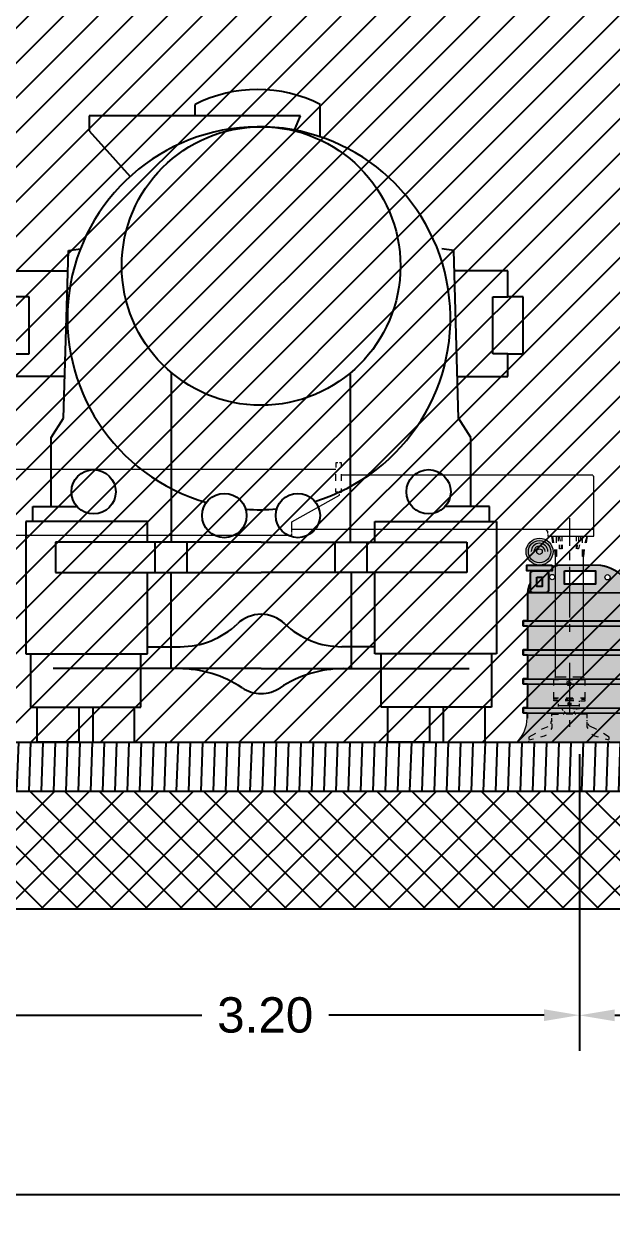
# Model space of a CAD drawing. Header units: metres. Extents: x 668617 to 675126, y 2286318 to 2293677.
# Drawn here: x 672253.58 to 672256.57, y 2287820.06 to 2287826.2 of the extents above; entities that cross this region are included whole.
import ezdxf

# ---------------------------------------------------------------- set-up
doc = ezdxf.new("R2010")
doc.units = ezdxf.units.M
doc.header["$MEASUREMENT"] = 0
doc.layers.add('DMTG_SECCIONES_VIALES', color=250, linetype='Continuous')
doc.layers.add('dp_Fondo del tablero', color=7, linetype='Continuous', lineweight=0, true_color=0xf05123)
doc.layers.add('dp_Pictograma y filete', color=7, linetype='Continuous', lineweight=0, true_color=0x000000)
doc.styles.get("Standard").update_dxf_attribs({"font": 'arial.ttf'})
doc.dimstyles.get("Standard").update_dxf_attribs({"dimtxt": 0.18, "dimasz": 0.18, "dimexe": 0.18, "dimexo": 0.0625, "dimgap": 0.09, "dimtad": 0, "dimtih": 1, "dimtoh": 1, "dimdec": 4, "dimzin": 0, "dimdsep": 46, "dimtxsty": 'Standard', "dimcen": 0.09, "dimadec": 0, "dimazin": 0, "dimtfac": 1, "dimtdec": 4, "dimtofl": 0, "dimtmove": 0, "dimatfit": 3, "dimfxl": 1, "dimtolj": 1, "dimtzin": 0, "dimarcsym": 0})

# ---------------------------------------------------------------- blocks, each defined once
blk = doc.blocks.new('*D407')
at = {"layer": 'Defpoints', "color": 0, "transparency": 16777216}
for p in [(672253.2035, 2287822.5467), (672256.4035, 2287822.5467), (672256.4035, 2287821.1556)]:
    blk.add_point(p, dxfattribs=at)
at = {"layer": 'DMTG_SECCIONES_VIALES', "color": 0, "lineweight": -2, "transparency": 16777216}
for p, q in [((672253.2035, 2287822.4842), (672253.2035, 2287820.9756)), ((672256.4035, 2287822.4842), (672256.4035, 2287820.9756)), ((672253.3835, 2287821.1556), (672254.4801, 2287821.1556)), ((672256.2235, 2287821.1556), (672255.127, 2287821.1556))]:
    blk.add_line(p, q, dxfattribs=at)
at = {"layer": 'DMTG_SECCIONES_VIALES', "color": 0, "transparency": 16777216}
for points in [[(672253.3835, 2287821.1856), (672253.3835, 2287821.1256), (672253.2035, 2287821.1556)], [(672256.2235, 2287821.1856), (672256.2235, 2287821.1256), (672256.4035, 2287821.1556)]]:
    blk.add_solid(points, dxfattribs=at)
at = {"layer": 'DMTG_SECCIONES_VIALES', "color": 0, "transparency": 16777216, "insert": (672254.8035, 2287821.1556), "char_height": 0.18, "attachment_point": 5}
blk.add_mtext('\\A1;3.20', dxfattribs=at)
blk = doc.blocks.new('*D408')
at = {"layer": 'Defpoints', "color": 0, "transparency": 16777216}
for p in [(672256.4035, 2287822.5467), (672259.7035, 2287822.5467), (672259.7035, 2287821.1547)]:
    blk.add_point(p, dxfattribs=at)
at = {"layer": 'DMTG_SECCIONES_VIALES', "color": 0, "lineweight": -2, "transparency": 16777216}
for p, q in [((672256.4035, 2287822.4842), (672256.4035, 2287820.9747)), ((672259.7035, 2287822.4842), (672259.7035, 2287820.9747)), ((672256.5835, 2287821.1547), (672257.7301, 2287821.1547)), ((672259.5235, 2287821.1547), (672258.377, 2287821.1547))]:
    blk.add_line(p, q, dxfattribs=at)
at = {"layer": 'DMTG_SECCIONES_VIALES', "color": 0, "transparency": 16777216}
for points in [[(672256.5835, 2287821.1847), (672256.5835, 2287821.1247), (672256.4035, 2287821.1547)], [(672259.5235, 2287821.1847), (672259.5235, 2287821.1247), (672259.7035, 2287821.1547)]]:
    blk.add_solid(points, dxfattribs=at)
at = {"layer": 'DMTG_SECCIONES_VIALES', "color": 0, "transparency": 16777216, "insert": (672258.0535, 2287821.1547), "char_height": 0.18, "attachment_point": 5}
blk.add_mtext('\\A1;3.30', dxfattribs=at)
blk = doc.blocks.new('tambo_SCT')
at = {"layer": 'dp_Fondo del tablero', "true_color": 0xf08e0f}
h = blk.add_hatch(color=30, dxfattribs=at)
edge = h.paths.add_edge_path()
edge.add_arc((7.06, 62.65), 4.44, 0, 360)
at = {"layer": 'dp_Fondo del tablero', "true_color": 0xffca00}
h = blk.add_hatch(color=40, dxfattribs=at)
h.paths.add_polyline_path([(11.25, 58.21), (11.25, 56.3), (7.06, 56.3), (2.87, 56.3), (2.87, 58.21), (7.06, 58.21)])
edge = h.paths.add_edge_path()
edge.add_line((4.92, 56.3), (9.19, 56.3))
edge.add_arc((9.19, 55.47), 0.832, 0, 90, ccw=False)
edge.add_line((10.03, 55.47), (10.03, 49.93))
edge.add_arc((9.19, 49.93), 0.832, -90, 0, ccw=False)
edge.add_line((9.19, 49.1), (4.92, 49.1))
edge.add_arc((4.92, 49.93), 0.832, 180, 270, ccw=False)
edge.add_line((4.09, 49.93), (4.09, 55.47))
edge.add_arc((4.92, 55.47), 0.832, 90, 180, ccw=False)
h.paths.add_polyline_path([(6.2, 54.19), (7.92, 54.19), (7.92, 51.2), (6.2, 51.2)], flags=16)
at = {"layer": 'dp_Fondo del tablero'}
h = blk.add_hatch(color=256, dxfattribs=at)
h.paths.add_polyline_path([(37.54, 49.04, 0.208145), (35.42, 53.91, 0.13635), (27.2, 58.18), (13.51, 58.18, 0.03408), (11.25, 57.54), (11.25, 56.3), (9.19, 56.3, -0.414214), (10.03, 55.47), (10.03, 49.93, -0.414214), (9.19, 49.1)])
h.paths.add_polyline_path([(28.6, 54.27, -1), (30.35, 54.27, -1)], flags=16)
h.paths.add_polyline_path([(25.46, 51.99), (15.26, 51.99), (15.26, 56.35), (25.46, 56.35)], flags=16)
h.paths.add_polyline_path([(10.37, 54.27, -1), (12.11, 54.27, -1)], flags=16)
h = blk.add_hatch(color=256, dxfattribs=at)
h.paths.add_polyline_path([(4.92, 49.1, -0.414214), (4.09, 49.93), (4.09, 52.42, 0.133761), (3.17, 49.04)])
h.paths.add_polyline_path([(6.2, 51.2), (7.92, 51.2), (7.92, 54.19), (6.2, 54.19)])
h = blk.add_hatch(color=256, dxfattribs=at)
h.paths.add_polyline_path([(37.54, 39.89), (37.54, 49.04), (3.17, 49.04), (3.17, 39.89)])
h.paths.add_polyline_path([(38.96, 38.19), (38.96, 39.89), (1.76, 39.89), (1.76, 38.19)])
h.paths.add_polyline_path([(1.76, 30.34), (1.76, 28.65), (38.96, 28.65), (38.96, 30.34)])
h.paths.add_polyline_path([(37.54, 20.79), (37.54, 28.65), (3.17, 28.65), (3.17, 20.79)])
h.paths.add_polyline_path([(38.96, 19.1), (38.96, 20.79), (1.76, 20.79), (1.76, 19.1)])
h.paths.add_polyline_path([(1.76, 11.24), (1.76, 9.55), (38.96, 9.55), (38.96, 11.24)])
blk.add_hatch(color=256, dxfattribs=at).paths.add_polyline_path([(3.17, 9.55), (3.17, 9.35, -0.196465), (0, 0), (40.71, 0, -0.16513), (37.54, 7.77), (37.54, 9.55)])
at = {"layer": 'dp_Pictograma y filete', "true_color": 0xffffff}
h = blk.add_hatch(color=7, dxfattribs=at)
h.paths.add_polyline_path([(3.17, 38.19), (3.17, 30.34), (37.54, 30.34), (37.54, 38.19)])
h.paths.add_polyline_path([(3.17, 19.1), (3.17, 11.24), (37.54, 11.24), (37.54, 19.1)])
at = {"layer": 'dp_Pictograma y filete', "lineweight": -3}
for p, q in [((37.54, 49.04), (3.17, 49.04)), ((3.17, 49.04), (3.17, 39.89)), ((37.54, 39.89), (37.54, 49.04)), ((1.76, 38.19), (1.76, 39.89)), ((1.76, 39.89), (38.96, 39.89)), ((38.96, 38.19), (38.96, 39.89)), ((38.96, 38.19), (38.96, 39.89)), ((1.76, 38.19), (38.96, 38.19)), ((1.76, 28.65), (1.76, 30.34)), ((1.76, 30.34), (38.96, 30.34)), ((1.76, 28.65), (38.96, 28.65)), ((38.96, 28.65), (38.96, 30.34)), ((38.96, 28.65), (38.96, 30.34)), ((1.76, 19.1), (1.76, 20.79)), ((1.76, 20.79), (38.96, 20.79)), ((38.96, 19.1), (38.96, 20.79)), ((38.96, 19.1), (38.96, 20.79)), ((1.76, 19.1), (38.96, 19.1)), ((1.76, 9.55), (1.76, 11.24)), ((1.76, 11.24), (38.96, 11.24)), ((1.76, 9.55), (38.96, 9.55)), ((35.42, 10.9), (35.42, 11.49)), ((38.96, 9.39), (38.96, 11.24)), ((38.96, 9.55), (38.96, 11.24)), ((0, 0), (40.71, 0))]:
    blk.add_line(p, q, dxfattribs=at)
for points in [[(11.25, 58.21), (11.25, 56.3), (7.06, 56.3), (2.87, 56.3), (2.87, 58.21), (7.06, 58.21)], [(15.26, 56.35), (25.46, 56.35), (25.46, 51.99), (15.26, 51.99)], [(6.2, 54.19), (7.92, 54.19), (7.92, 51.2), (6.2, 51.2)]]:
    blk.add_lwpolyline(points, close=True, dxfattribs=at)
blk.add_lwpolyline([(4.92, 56.3), (9.19, 56.3, -0.414214), (10.03, 55.47), (10.03, 49.93, -0.414214), (9.19, 49.1), (4.92, 49.1, -0.414214), (4.09, 49.93), (4.09, 55.47, -0.414214)], format="xyb", close=True, dxfattribs=at)
for points in [[(37.54, 49.04, 0.208145), (35.42, 53.91, 0.13635), (27.2, 58.18), (13.51, 58.18, 0.03408), (11.25, 57.54, 0.03408)], [(4.09, 52.42, 0.133761), (3.17, 49.04)]]:
    blk.add_lwpolyline(points, format="xyb", dxfattribs=at)
for points in [[(3.17, 39.89), (1.76, 39.89), (1.76, 38.19), (3.17, 38.19)], [(37.54, 39.89), (38.96, 39.89), (38.96, 38.19), (37.54, 38.19)], [(3.17, 38.19), (3.17, 30.34)], [(37.54, 30.34), (37.54, 38.19)], [(37.54, 38.19), (37.54, 30.34)], [(3.17, 30.34), (1.76, 30.34), (1.76, 28.65), (3.17, 28.65)], [(3.17, 28.65), (3.17, 20.79)], [(37.54, 30.34), (38.96, 30.34), (38.96, 28.65), (37.54, 28.65)], [(37.54, 20.79), (37.54, 28.65)], [(37.54, 28.65), (37.54, 20.79)], [(3.17, 20.79), (1.76, 20.79), (1.76, 19.1), (3.17, 19.1)], [(37.54, 20.79), (38.96, 20.79), (38.96, 19.1), (37.54, 19.1)], [(3.17, 19.1), (3.17, 11.24)], [(37.54, 11.24), (37.54, 19.1)], [(37.54, 19.1), (37.54, 11.24)], [(3.17, 11.24), (1.76, 11.24), (1.76, 9.55), (3.17, 9.55)], [(3.17, 9.55), (3.17, 7.77)], [(37.54, 11.24), (38.96, 11.24), (38.96, 9.55), (37.54, 9.55)], [(37.54, 7.77), (37.54, 9.55)], [(37.54, 9.55), (37.54, 7.77)]]:
    blk.add_lwpolyline(points, dxfattribs=at)
at = {"layer": 'dp_Pictograma y filete'}
for centre, radius in [((7.06, 62.65), 4.44), ((7.06, 62.65), 3.67), ((7.06, 62.65), 0.917), ((11.24, 54.27), 0.873), ((29.47, 54.27), 0.873)]:
    blk.add_circle(centre, radius, dxfattribs=at)
for centre, radius, start, end in [((7.06, 62.65), 2.75, 0, 180), ((7.06, 62.65), 1.83, 0, 180), ((-9.85, 8.56), 13.05, 319.0167, 356.5232), ((50.56, 8.56), 13.05, 183.4768, 220.9833)]:
    blk.add_arc(centre, radius, start, end, dxfattribs=at)
blk = doc.blocks.new('_ArchTick')
at = {"color": 0, "linetype": 'ByBlock', "const_width": 0.15}
blk.add_lwpolyline([(-0.5, -0.5), (0.5, 0.5)], dxfattribs=at)
blk = doc.blocks.new('*D402')
at = {"layer": 'Defpoints', "color": 0, "transparency": 16777216}
for p in [(672246.3035, 2287822.7967), (672286.8035, 2287822.7967), (672286.8035, 2287820.242)]:
    blk.add_point(p, dxfattribs=at)
at = {"layer": 'DMTG_SECCIONES_VIALES', "color": 0, "lineweight": -2, "transparency": 16777216}
for p, q in [((672246.3035, 2287822.7342), (672246.3035, 2287820.062)), ((672286.8035, 2287822.7342), (672286.8035, 2287820.062)), ((672246.3035, 2287820.242), (672266.1565, 2287820.242)), ((672286.8035, 2287820.242), (672266.9506, 2287820.242))]:
    blk.add_line(p, q, dxfattribs=at)
at = {"layer": 'DMTG_SECCIONES_VIALES', "color": 0, "lineweight": -2, "transparency": 16777216, "xscale": 0.18, "yscale": 0.18, "zscale": 0.18, "rotation": 180}
blk.add_blockref('_ArchTick', (672246.3035, 2287820.242), dxfattribs=at)
at = {"layer": 'DMTG_SECCIONES_VIALES', "color": 0, "lineweight": -2, "transparency": 16777216, "xscale": 0.18, "yscale": 0.18, "zscale": 0.18}
blk.add_blockref('_ArchTick', (672286.8035, 2287820.242), dxfattribs=at)
at = {"layer": 'DMTG_SECCIONES_VIALES', "color": 0, "transparency": 16777216, "insert": (672266.5535, 2287820.242), "char_height": 0.18, "attachment_point": 5}
blk.add_mtext('\\A1;40.50', dxfattribs=at)

msp = doc.modelspace()

# ---------------------------------------------------------------- hatches: boundary and pattern name
at = {"layer": 'DMTG_SECCIONES_VIALES'}
h = msp.add_hatch(dxfattribs=at)
h.set_pattern_fill('ANSI31', color=51)
h.set_pattern_definition([(45, (672091.9349, 2287760.21828), (-0.08838835, 0.08838835), [])])
h.paths.add_polyline_path([(672259.70355, 2287827.58827), (672246.60757, 2287827.58827), (672246.60757, 2287822.79673), (672250.00355, 2287822.79673), (672250.00355, 2287822.54755), (672259.70355, 2287822.54591)])
at = {"layer": 'DMTG_SECCIONES_VIALES', "true_color": 0x000000}
h = msp.add_hatch(dxfattribs=at)
h.set_pattern_fill('ANSI31', color=18, scale=0.5, angle=43)
h.set_pattern_definition([(88, (671855.920446, 2287752.40659), (-0.062461927, 0.0021812185), [])])
h.paths.add_polyline_path([(672250.00355, 2287822.54673), (672250.00355, 2287822.29673), (672259.70355, 2287822.29673), (672259.70355, 2287822.54673)])
h.paths.add_polyline_path([(672283.10355, 2287822.29673), (672283.10355, 2287822.54673), (672273.70355, 2287822.54673), (672273.70355, 2287822.29673)])

# ---------------------------------------------------------------- linework, layer by layer
at = {"layer": 'DMTG_SECCIONES_VIALES', "linetype": 'Continuous'}
for p, q in [((672254.44602, 2287825.73589), (672254.44602, 2287825.79368)), ((672255.08405, 2287825.62862), (672255.08405, 2287825.79368)), ((672254.98342, 2287825.73589), (672253.90648, 2287825.73589)), ((672253.90648, 2287825.73589), (672253.90648, 2287825.65885)), ((672254.95263, 2287825.66313), (672254.98342, 2287825.73589)), ((672253.90648, 2287825.65885), (672254.11627, 2287825.42743)), ((672253.80093, 2287825.05035), (672253.86232, 2287825.0583)), ((672255.76392, 2287825.05035), (672255.70253, 2287825.0583)), ((672253.77658, 2287824.19614), (672253.80093, 2287825.05035)), ((672255.78827, 2287824.19614), (672255.76392, 2287825.05035)), ((672253.52536, 2287824.94686), (672253.79798, 2287824.94686)), ((672256.03949, 2287824.94686), (672255.76687, 2287824.94686)), ((672256.03949, 2287824.81346), (672256.03949, 2287824.94686)), ((672253.60216, 2287824.81346), (672253.52536, 2287824.81346)), ((672253.60216, 2287824.52311), (672253.60216, 2287824.81346)), ((672255.96269, 2287824.52311), (672255.96269, 2287824.81346)), ((672255.96269, 2287824.81346), (672256.03949, 2287824.81346)), ((672256.11628, 2287824.81346), (672256.03949, 2287824.81346)), ((672256.11628, 2287824.52311), (672256.11628, 2287824.81346)), ((672253.52536, 2287824.52311), (672253.60216, 2287824.52311)), ((672256.03949, 2287824.52311), (672255.96269, 2287824.52311)), ((672256.03949, 2287824.40802), (672256.03949, 2287824.52311)), ((672256.03949, 2287824.52311), (672256.11628, 2287824.52311)), ((672253.78262, 2287824.40802), (672253.52536, 2287824.40802)), ((672254.32649, 2287823.56374), (672254.32649, 2287824.42735)), ((672255.23836, 2287823.56374), (672255.23836, 2287824.42735)), ((672255.78223, 2287824.40802), (672256.03949, 2287824.40802)), ((672253.71378, 2287824.09674), (672253.77658, 2287824.19614)), ((672255.85107, 2287824.09674), (672255.78827, 2287824.19614)), ((672253.71378, 2287823.74641), (672253.71378, 2287824.09674)), ((672255.85107, 2287823.74641), (672255.85107, 2287824.09674)), ((672253.61984, 2287823.74641), (672253.84492, 2287823.74641)), ((672253.61984, 2287823.67007), (672253.61984, 2287823.74641)), ((672255.94501, 2287823.74641), (672255.71993, 2287823.74641)), ((672255.94501, 2287823.67007), (672255.94501, 2287823.74641)), ((672253.58438, 2287823.67007), (672253.58438, 2287822.99661)), ((672254.20356, 2287823.67007), (672253.58438, 2287823.67007)), ((672254.20356, 2287823.56374), (672254.20356, 2287823.67007)), ((672255.36129, 2287823.67007), (672255.98047, 2287823.67007)), ((672255.36129, 2287823.56374), (672255.36129, 2287823.67007)), ((672255.98047, 2287823.67007), (672255.98047, 2287822.99661)), ((672254.78242, 2287823.56374), (672253.73462, 2287823.56374)), ((672253.73462, 2287823.56374), (672253.73462, 2287823.41018)), ((672254.24225, 2287823.41018), (672254.24225, 2287823.56374)), ((672254.40589, 2287823.41018), (672254.40589, 2287823.56374)), ((672254.78242, 2287823.56374), (672255.83023, 2287823.56374)), ((672255.15896, 2287823.41018), (672255.15896, 2287823.56374)), ((672255.3226, 2287823.41018), (672255.3226, 2287823.56374)), ((672255.83023, 2287823.56374), (672255.83023, 2287823.41018)), ((672253.73462, 2287823.41018), (672254.78242, 2287823.41018)), ((672254.20356, 2287822.99661), (672254.20356, 2287823.41018)), ((672254.32358, 2287823.41018), (672254.32358, 2287822.92027)), ((672255.83023, 2287823.41018), (672254.78242, 2287823.41018)), ((672255.24127, 2287823.41018), (672255.24127, 2287822.92027)), ((672255.36129, 2287822.99661), (672255.36129, 2287823.41018)), ((672254.20356, 2287823.03206), (672254.37094, 2287823.03206)), ((672255.36129, 2287823.03206), (672255.19391, 2287823.03206)), ((672253.58438, 2287822.99661), (672254.20356, 2287822.99661)), ((672253.60893, 2287822.99661), (672253.60893, 2287822.72396)), ((672254.17083, 2287822.72396), (672254.17083, 2287822.99661)), ((672255.98047, 2287822.99661), (672255.36129, 2287822.99661)), ((672255.39402, 2287822.72396), (672255.39402, 2287822.99661)), ((672255.95592, 2287822.99661), (672255.95592, 2287822.72396)), ((672254.78242, 2287822.92027), (672253.72349, 2287822.92027)), ((672254.78242, 2287822.92027), (672255.84136, 2287822.92027)), ((672253.60893, 2287822.72396), (672254.17083, 2287822.72396)), ((672253.64205, 2287822.54673), (672253.64205, 2287822.72396)), ((672253.85481, 2287822.72396), (672253.85481, 2287822.54673)), ((672253.92494, 2287822.72396), (672253.92494, 2287822.54673)), ((672254.1377, 2287822.54673), (672254.1377, 2287822.72396)), ((672255.95592, 2287822.72396), (672255.39402, 2287822.72396)), ((672255.42715, 2287822.54673), (672255.42715, 2287822.72396)), ((672255.63991, 2287822.72396), (672255.63991, 2287822.54673)), ((672255.71004, 2287822.72396), (672255.71004, 2287822.54673)), ((672255.9228, 2287822.54673), (672255.9228, 2287822.72396)), ((672253.85481, 2287822.54673), (672253.64205, 2287822.54673)), ((672253.92494, 2287822.54673), (672254.1377, 2287822.54673)), ((672255.63991, 2287822.54673), (672255.42715, 2287822.54673)), ((672255.71004, 2287822.54673), (672255.9228, 2287822.54673))]:
    msp.add_line(p, q, dxfattribs=at)
at = {"layer": 'DMTG_SECCIONES_VIALES', "linetype": 'Continuous', "lineweight": 20}
msp.add_line((672256.36025, 2287822.74627), (672256.36025, 2287822.73167), dxfattribs=at)
at = {"layer": 'DMTG_SECCIONES_VIALES'}
for p, q in [((672250.00355, 2287822.54673), (672259.70355, 2287822.54673)), ((672249.75355, 2287822.29673), (672259.95355, 2287822.29673)), ((672249.15355, 2287821.69673), (672260.55355, 2287821.69673))]:
    msp.add_line(p, q, dxfattribs=at)
at = {"layer": 'DMTG_SECCIONES_VIALES', "color": 252, "linetype": 'Continuous', "true_color": 0x939598}
for p, q in [((672253.67433, 2287821.69673), (672253.07433, 2287822.29673)), ((672253.13136, 2287821.69673), (672253.73136, 2287822.29673)), ((672253.85111, 2287821.69673), (672253.25111, 2287822.29673)), ((672253.30813, 2287821.69673), (672253.90813, 2287822.29673)), ((672254.02789, 2287821.69673), (672253.42789, 2287822.29673)), ((672253.48491, 2287821.69673), (672254.08491, 2287822.29673)), ((672254.20466, 2287821.69673), (672253.60466, 2287822.29673)), ((672253.66169, 2287821.69673), (672254.26169, 2287822.29673)), ((672254.38144, 2287821.69673), (672253.78144, 2287822.29673)), ((672253.83846, 2287821.69673), (672254.43846, 2287822.29673)), ((672254.55822, 2287821.69673), (672253.95822, 2287822.29673)), ((672254.01524, 2287821.69673), (672254.61524, 2287822.29673)), ((672254.73499, 2287821.69673), (672254.13499, 2287822.29673)), ((672254.19202, 2287821.69673), (672254.79202, 2287822.29673)), ((672254.91177, 2287821.69673), (672254.31177, 2287822.29673)), ((672254.36879, 2287821.69673), (672254.96879, 2287822.29673)), ((672255.08855, 2287821.69673), (672254.48855, 2287822.29673)), ((672254.54557, 2287821.69673), (672255.14557, 2287822.29673)), ((672255.26532, 2287821.69673), (672254.66532, 2287822.29673)), ((672254.72235, 2287821.69673), (672255.32235, 2287822.29673)), ((672255.4421, 2287821.69673), (672254.8421, 2287822.29673)), ((672254.89912, 2287821.69673), (672255.49912, 2287822.29673)), ((672255.61888, 2287821.69673), (672255.01888, 2287822.29673)), ((672255.0759, 2287821.69673), (672255.6759, 2287822.29673)), ((672255.79565, 2287821.69673), (672255.19565, 2287822.29673)), ((672255.25268, 2287821.69673), (672255.85268, 2287822.29673)), ((672255.97243, 2287821.69673), (672255.37243, 2287822.29673)), ((672255.42945, 2287821.69673), (672256.02945, 2287822.29673)), ((672256.14921, 2287821.69673), (672255.54921, 2287822.29673)), ((672255.60623, 2287821.69673), (672256.20623, 2287822.29673)), ((672256.32598, 2287821.69673), (672255.72598, 2287822.29673)), ((672255.78301, 2287821.69673), (672256.38301, 2287822.29673)), ((672256.50276, 2287821.69673), (672255.90276, 2287822.29673)), ((672255.95978, 2287821.69673), (672256.55978, 2287822.29673)), ((672256.67954, 2287821.69673), (672256.07954, 2287822.29673)), ((672256.13656, 2287821.69673), (672256.73656, 2287822.29673)), ((672256.85631, 2287821.69673), (672256.25631, 2287822.29673)), ((672256.31334, 2287821.69673), (672256.91334, 2287822.29673)), ((672257.03309, 2287821.69673), (672256.43309, 2287822.29673)), ((672256.49011, 2287821.69673), (672257.09011, 2287822.29673))]:
    msp.add_line(p, q, dxfattribs=at)
at = {"layer": 'DMTG_SECCIONES_VIALES', "color": 51}
msp.add_lwpolyline([(672246.60757, 2287822.79673), (672250.00355, 2287822.79673), (672250.00355, 2287822.54755), (672259.70355, 2287822.54591), (672259.70355, 2287827.58827), (672246.60757, 2287827.58827)], close=True, dxfattribs=at)
at = {"layer": 'DMTG_SECCIONES_VIALES', "linetype": 'Continuous', "lineweight": 20}
for points in [[(672255.17277, 2287823.96924), (672255.16304, 2287823.96924), (672255.16304, 2287823.9449)], [(672255.19224, 2287823.9449), (672255.19224, 2287823.96924), (672255.1825, 2287823.96924)], [(672255.16304, 2287823.93517), (672253.38044, 2287823.93517)], [(672255.16304, 2287823.87677), (672255.16304, 2287823.91084)], [(672255.19224, 2287823.87677), (672255.19224, 2287823.91084)], [(672256.47218, 2287823.90597), (672255.19224, 2287823.90597)], [(672256.24345, 2287823.60423), (672256.24345, 2287823.5945), (672256.47705, 2287823.5945), (672256.47705, 2287823.9011), (672256.47218, 2287823.9011)], [(672255.17277, 2287823.81837), (672255.16304, 2287823.81837), (672255.16304, 2287823.83784)], [(672255.1825, 2287823.8135), (672255.1825, 2287823.81837), (672255.19224, 2287823.81837), (672255.19224, 2287823.83784)], [(672254.93917, 2287823.61397), (672254.93917, 2287823.66858), (672255.1825, 2287823.80377), (672255.1825, 2287823.80864)], [(672256.35538, 2287823.54583), (672256.35538, 2287823.68697)], [(672253.35008, 2287823.59937), (672254.93917, 2287823.59937), (672254.93917, 2287823.6091)], [(672256.47705, 2287823.62857), (672254.93917, 2287823.62857)], [(672256.24345, 2287823.6091), (672256.24345, 2287823.61883), (672256.23372, 2287823.62857)], [(672256.26778, 2287823.56043), (672256.26292, 2287823.5945)], [(672256.27265, 2287823.56043), (672256.26778, 2287823.5945)], [(672256.28725, 2287823.56043), (672256.28725, 2287823.5945)], [(672256.29698, 2287823.57017), (672256.29698, 2287823.5945)], [(672256.30672, 2287823.57017), (672256.30185, 2287823.5945)], [(672256.31645, 2287823.57017), (672256.31645, 2287823.5945)], [(672256.38945, 2287823.57017), (672256.38945, 2287823.5945)], [(672256.39918, 2287823.5945), (672256.39918, 2287823.57017)], [(672256.40892, 2287823.5945), (672256.40892, 2287823.57017)], [(672256.41865, 2287823.56043), (672256.41865, 2287823.5945)], [(672256.43325, 2287823.56043), (672256.44298, 2287823.5945), (672256.43812, 2287823.56043)], [(672256.28725, 2287823.4923), (672256.28238, 2287823.4923), (672256.27752, 2287823.52636)], [(672256.28725, 2287823.52636), (672256.28725, 2287823.4923), (672256.28238, 2287823.52636)], [(672256.30672, 2287823.53123), (672256.30185, 2287823.53123), (672256.30185, 2287823.5507)], [(672256.31645, 2287823.5507), (672256.31645, 2287823.53123), (672256.31158, 2287823.53123), (672256.31158, 2287823.5507)], [(672256.39432, 2287823.5507), (672256.38945, 2287823.53123), (672256.38945, 2287823.5507)], [(672256.40405, 2287823.5507), (672256.39918, 2287823.53123), (672256.39432, 2287823.53123)], [(672256.42352, 2287823.52636), (672256.41865, 2287823.4923)], [(672256.42838, 2287823.52636), (672256.42352, 2287823.4923), (672256.41865, 2287823.4923), (672256.41865, 2287823.52636)], [(672256.33592, 2287822.87767), (672256.28238, 2287822.87767), (672256.28238, 2287823.5069)], [(672256.35538, 2287823.47283), (672256.35538, 2287823.51176)], [(672256.42838, 2287822.8728), (672256.42352, 2287822.87767), (672256.42352, 2287823.5069)], [(672256.35538, 2287823.18083), (672256.35538, 2287823.43876)], [(672256.35538, 2287823.10783), (672256.35538, 2287823.14676)], [(672256.35538, 2287822.6976), (672256.35538, 2287822.95067)], [(672256.27265, 2287822.83387), (672256.27265, 2287822.86794)], [(672256.29698, 2287822.86307), (672256.27265, 2287822.86307)], [(672256.28238, 2287822.87767), (672256.27752, 2287822.8728)], [(672256.36998, 2287822.86307), (672256.33592, 2287822.86307)], [(672256.36025, 2287822.83387), (672256.34565, 2287822.83387), (672256.34078, 2287822.8436), (672256.34078, 2287822.85333), (672256.35052, 2287822.8582)], [(672256.34565, 2287822.8436), (672256.35052, 2287822.85333), (672256.35538, 2287822.85333), (672256.36025, 2287822.84847), (672256.36025, 2287822.83873), (672256.35052, 2287822.83873)], [(672256.42352, 2287822.87767), (672256.36998, 2287822.87767)], [(672256.43325, 2287822.86307), (672256.40892, 2287822.86307)], [(672256.43325, 2287822.83387), (672256.43325, 2287822.86307), (672256.42838, 2287822.86794)], [(672256.29212, 2287822.76573), (672256.27265, 2287822.76573), (672256.27265, 2287822.7998)], [(672256.41378, 2287822.76573), (672256.43325, 2287822.76573), (672256.43325, 2287822.7998)], [(672256.29698, 2287822.7706), (672256.27265, 2287822.7706)], [(672256.29698, 2287822.75113), (672256.29698, 2287822.756), (672256.27265, 2287822.756), (672256.27265, 2287822.76087)], [(672256.29698, 2287822.7268), (672256.29698, 2287822.7414)], [(672256.40405, 2287822.73167), (672256.29698, 2287822.73167)], [(672256.33592, 2287822.71707), (672256.29698, 2287822.71707), (672256.29698, 2287822.72193)], [(672256.33105, 2287822.76573), (672256.34565, 2287822.76573), (672256.34565, 2287822.7706)], [(672256.37485, 2287822.756), (672256.33105, 2287822.756)], [(672256.36998, 2287822.7706), (672256.33592, 2287822.7706)], [(672256.34565, 2287822.756), (672256.34565, 2287822.76087)], [(672256.34565, 2287822.73167), (672256.34565, 2287822.74627), (672256.35538, 2287822.75113), (672256.35052, 2287822.75113)], [(672256.34565, 2287822.7414), (672256.35052, 2287822.74627)], [(672256.37485, 2287822.76573), (672256.36025, 2287822.76573), (672256.36025, 2287822.7706)], [(672256.36025, 2287822.756), (672256.36025, 2287822.76087)], [(672256.36998, 2287822.71707), (672256.40405, 2287822.71707), (672256.40405, 2287822.72193)], [(672256.40405, 2287822.75113), (672256.40405, 2287822.756)], [(672256.40405, 2287822.7268), (672256.40405, 2287822.7414)], [(672256.43325, 2287822.7706), (672256.40892, 2287822.7706)], [(672256.40892, 2287822.756), (672256.43325, 2287822.756), (672256.43325, 2287822.76087)], [(672256.26292, 2287822.65867), (672256.25805, 2287822.64893), (672256.25805, 2287822.6392)], [(672256.26292, 2287822.67813), (672256.26292, 2287822.68787), (672256.29698, 2287822.68787)], [(672256.26292, 2287822.64893), (672256.26292, 2287822.6684)], [(672256.31645, 2287822.71707), (672256.31645, 2287822.7122), (672256.32132, 2287822.70733)], [(672256.32132, 2287822.68787), (672256.33105, 2287822.6976), (672256.32618, 2287822.70247)], [(672256.36998, 2287822.68787), (672256.33592, 2287822.68787)], [(672256.35538, 2287822.6246), (672256.35538, 2287822.65867)], [(672256.37972, 2287822.70247), (672256.37485, 2287822.6976), (672256.38458, 2287822.68787)], [(672256.38945, 2287822.7122), (672256.39432, 2287822.71707)], [(672256.44298, 2287822.6684), (672256.44298, 2287822.68787), (672256.40892, 2287822.68787)], [(672256.44298, 2287822.6538), (672256.44298, 2287822.65867)], [(672256.24345, 2287822.6246), (672256.20938, 2287822.61)], [(672256.26292, 2287822.6392), (672256.26292, 2287822.61973), (672256.25805, 2287822.61)], [(672256.44785, 2287822.61487), (672256.44298, 2287822.6246), (672256.44298, 2287822.64893)], [(672256.49165, 2287822.61), (672256.45272, 2287822.62947), (672256.44785, 2287822.6392)], [(672256.18018, 2287822.59053), (672256.14611, 2287822.57106), (672256.14611, 2287822.56133)], [(672256.17045, 2287822.56133), (672256.14611, 2287822.55646)], [(672256.55492, 2287822.5516), (672256.55492, 2287822.54673), (672256.14611, 2287822.54673), (672256.14611, 2287822.5516)], [(672256.23372, 2287822.5808), (672256.22398, 2287822.57593), (672256.20451, 2287822.57106)], [(672256.50139, 2287822.57106), (672256.48192, 2287822.57593), (672256.47218, 2287822.5808), (672256.46732, 2287822.58566)], [(672256.55492, 2287822.56133), (672256.55492, 2287822.57106), (672256.52572, 2287822.59053)], [(672256.55492, 2287822.55646), (672256.53545, 2287822.56133)]]:
    msp.add_lwpolyline(points, dxfattribs=at)
msp.add_lwpolyline([(672256.36025, 2287822.7414), (672256.35538, 2287822.73653), (672256.35052, 2287822.7414), (672256.35052, 2287822.74627)], close=True, dxfattribs=at)
at = {"layer": 'DMTG_SECCIONES_VIALES', "linetype": 'Continuous'}
for centre, radius in [((672254.78242, 2287824.97083), 0.70939), ((672253.92952, 2287823.82116), 0.11289), ((672255.63533, 2287823.82116), 0.11289), ((672254.59519, 2287823.70011), 0.11289), ((672254.96966, 2287823.70011), 0.11289)]:
    msp.add_circle(centre, radius, dxfattribs=at)
for centre, radius, start, end in [((672254.76504, 2287825.16079), 0.70874, 63.248952, 116.751046), ((672254.77129, 2287824.70487), 0.97526, 287.004248, 254.104457), ((672254.77129, 2287824.70487), 0.97526, 266.013465, 275.332739), ((672254.37094, 2287823.4528), 0.42074, 270.000001, 313.713785), ((672254.78242, 2287823.02241), 0.1747, 90.000003, 133.71378), ((672254.78242, 2287823.02241), 0.1747, 46.286218, 90.000003), ((672255.19391, 2287823.4528), 0.42074, 226.286216, 270.000001), ((672254.36284, 2287822.33779), 0.58248, 56.348586, 90.000003), ((672255.20201, 2287822.33779), 0.58248, 90.000003, 123.651409), ((672254.78242, 2287822.96809), 0.1747, 236.348588, 270.000001), ((672254.78242, 2287822.96809), 0.1747, 270.000001, 303.651414)]:
    msp.add_arc(centre, radius, start, end, dxfattribs=at)

# ---------------------------------------------------------------- block references
at = {"layer": 'DMTG_SECCIONES_VIALES', "xscale": 0.01546907355775273, "yscale": 0.01546907355775273, "zscale": 0.01546907355775273, "rotation": 359.8502454587195}
msp.add_blockref('tambo_SCT', (672256.08866, 2287822.54755), dxfattribs=at)

# ---------------------------------------------------------------- dimensions: what is measured, and where the dimension line sits
at = {"layer": 'DMTG_SECCIONES_VIALES'}
dim = msp.add_linear_dim(base=(672286.80355, 2287820.242), p1=(672246.30355, 2287822.79673), p2=(672286.80355, 2287822.79673), dimstyle='Standard', override={"dimdec": 2, "dimblk1": 'ArchTick', "dimblk2": 'ArchTick', "dimsah": 1}, dxfattribs=at)
dim.commit()
dim.dimension.update_dxf_attribs({"geometry": '*D402', "text_midpoint": (672266.55355, 2287820.242)})
for base, p1, p2, picture, middle in [((672256.40355, 2287821.15558), (672253.20355, 2287822.54673), (672256.40355, 2287822.54673), '*D407', (672254.80355, 2287821.15558)), ((672259.70355, 2287821.15474), (672256.40355, 2287822.54673), (672259.70355, 2287822.54673), '*D408', (672258.05355, 2287821.15474))]:
    dim = msp.add_linear_dim(base=base, p1=p1, p2=p2, dimstyle='Standard', override={"dimdec": 2}, dxfattribs=at)
    dim.commit()
    dim.dimension.update_dxf_attribs({"geometry": picture, "text_midpoint": middle, "dimtype": 160})

doc.saveas('drawing.dxf')
